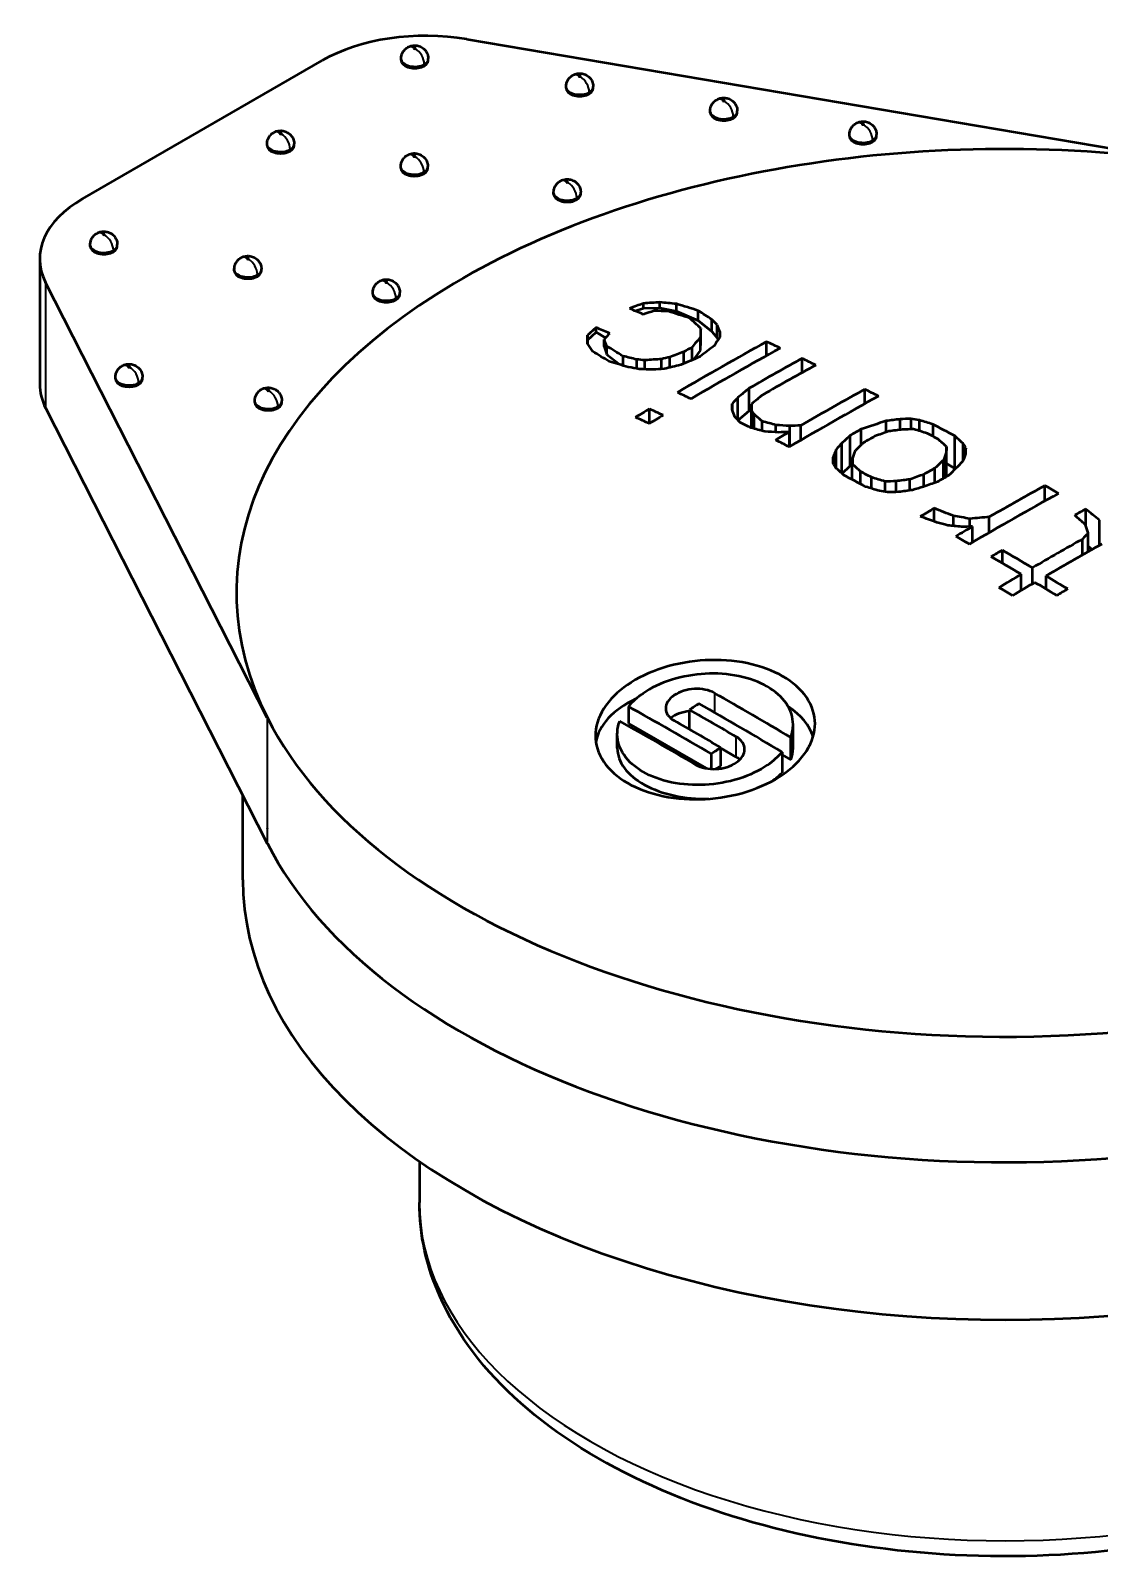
# Model space of a CAD drawing. Header units: millimetres. Extents: x 0 to 3000, y 0 to 3000.
# Drawn here: x 842.78 to 857.38, y 2159.66 to 2180.5 of the extents above; entities that cross this region are included whole.
import ezdxf

# ---------------------------------------------------------------- set-up
doc = ezdxf.new("R2010")
doc.units = ezdxf.units.MM
doc.layers.add('Visible (ANSI)', color=7, linetype='Continuous', lineweight=50)
doc.layers.add('Visible Narrow (ANSI)', color=7, linetype='Continuous', lineweight=35)

msp = doc.modelspace()

# ---------------------------------------------------------------- linework, layer by layer
at = {"layer": 'Visible (ANSI)'}
for p, q in [((848.7411, 2180.3808), (858.7646, 2178.6814)), ((843.4919, 2178.2005), (846.7634, 2180.0893)), ((847.8426, 2180.0926), (847.8426, 2180.1171)), ((848.2126, 2180.0926), (848.2126, 2180.1171)), ((850.0946, 2179.7108), (850.0946, 2179.7353)), ((850.4646, 2179.7108), (850.4646, 2179.7353)), ((852.0624, 2179.3772), (852.0624, 2179.4016)), ((852.4324, 2179.3772), (852.4324, 2179.4016)), ((853.9645, 2179.0547), (853.9645, 2179.0792)), ((854.3345, 2179.0547), (854.3345, 2179.0792)), ((846.0109, 2178.9289), (846.0109, 2178.9534)), ((846.3809, 2178.9289), (846.3809, 2178.9534)), ((847.8365, 2178.6194), (847.8365, 2178.6439)), ((848.2065, 2178.6194), (848.2065, 2178.6439)), ((849.9246, 2178.2654), (849.9246, 2178.2899)), ((850.2946, 2178.2654), (850.2946, 2178.2899)), ((843.5963, 2177.5511), (843.5963, 2177.5756)), ((843.9663, 2177.5511), (843.9663, 2177.5756)), ((842.9061, 2177.384), (842.9061, 2175.6694)), ((845.564, 2177.2175), (845.564, 2177.242)), ((845.934, 2177.2175), (845.934, 2177.242)), ((846.0125, 2171.1103), (842.9871, 2177.0587)), ((847.4553, 2176.8969), (847.4553, 2176.9214)), ((847.8253, 2176.8969), (847.8253, 2176.9214)), ((851.15, 2176.7096), (851.15, 2176.7724)), ((851.376, 2176.711), (851.376, 2176.7881)), ((851.6012, 2176.6689), (851.6012, 2176.7659)), ((851.0371, 2176.6701), (851.15, 2176.7096)), ((851.15, 2176.7096), (851.376, 2176.711)), ((851.376, 2176.711), (851.6012, 2176.6689)), ((851.6012, 2176.6689), (851.9001, 2176.5402)), ((851.9001, 2176.5402), (851.9001, 2176.6728)), ((851.9001, 2176.5402), (852.0857, 2176.3892)), ((852.0857, 2176.3892), (852.0857, 2176.5524)), ((850.3887, 2176.2701), (850.5037, 2176.3796)), ((850.3887, 2176.2701), (850.3887, 2176.3391)), ((850.5037, 2176.3796), (850.5037, 2176.4429)), ((850.5037, 2176.3796), (850.6346, 2176.304)), ((851.9303, 2176.1273), (851.9303, 2176.3155)), ((851.9327, 2176.2578), (851.9327, 2176.4298)), ((852.0857, 2176.3892), (852.1594, 2176.3026)), ((852.1594, 2176.3026), (852.1594, 2176.4811)), ((850.3878, 2176.2226), (850.3887, 2176.2701)), ((850.6131, 2176.1845), (850.6131, 2176.281)), ((850.6131, 2176.1845), (850.6488, 2176.076)), ((850.6488, 2176.076), (850.6488, 2176.1884)), ((851.7003, 2175.9502), (851.7003, 2176.1093)), ((851.8145, 2175.9991), (851.8145, 2176.1743)), ((851.8422, 2176.0109), (851.9303, 2176.1273)), ((851.9303, 2176.1273), (851.9327, 2176.2578)), ((852.1594, 2176.3026), (852.1689, 2176.274)), ((852.8319, 2176.0591), (852.8319, 2176.2499)), ((850.6488, 2176.076), (850.8291, 2175.9364)), ((850.8716, 2175.9238), (850.8716, 2176.0518)), ((851.0588, 2175.881), (851.0588, 2176.0077)), ((851.1714, 2175.8719), (851.1714, 2175.9964)), ((851.3974, 2175.8762), (851.3974, 2176.0121)), ((851.5108, 2175.8973), (851.5108, 2176.0391)), ((853.3164, 2175.8275), (853.3164, 2176.0209)), ((843.9411, 2175.7416), (843.9411, 2175.7661)), ((844.3111, 2175.7416), (844.3111, 2175.7661)), ((852.4402, 2175.1793), (852.4402, 2175.4867)), ((852.5932, 2175.305), (852.5932, 2175.6139)), ((854.1736, 2175.4026), (854.1736, 2175.6002)), ((842.9871, 2175.3441), (846.0125, 2169.3957)), ((845.8433, 2175.4191), (845.8433, 2175.4436)), ((846.2133, 2175.4191), (846.2133, 2175.4436)), ((851.2332, 2175.1331), (851.2332, 2175.3319)), ((852.3632, 2175.3181), (852.3632, 2175.4026)), ((852.4431, 2175.1762), (852.5932, 2175.305)), ((852.5932, 2175.305), (852.6251, 2175.3234)), ((852.6249, 2175.0725), (852.6249, 2175.3164)), ((852.6614, 2175.0625), (852.6614, 2175.2579)), ((852.7724, 2175.0319), (852.7724, 2175.1626)), ((852.9596, 2175.013), (852.9596, 2175.1109)), ((853.1475, 2174.816), (853.1475, 2175.0992)), ((853.2982, 2174.9039), (853.2982, 2175.1058)), ((854.1253, 2174.8405), (854.1253, 2175.0552)), ((854.4662, 2175.0132), (854.4662, 2175.1669)), ((854.655, 2175.046), (854.655, 2175.1921)), ((854.8056, 2175.0533), (854.8056, 2175.1957)), ((854.9183, 2175.0304), (854.9183, 2175.1779)), ((855.1054, 2174.9556), (855.1054, 2175.1207)), ((853.1459, 2174.8151), (853.1459, 2175.0177)), ((853.858, 2174.4539), (853.858, 2174.862)), ((853.973, 2174.5523), (853.973, 2174.9685)), ((855.4036, 2174.5175), (855.4036, 2174.9624)), ((855.5146, 2174.6254), (855.5146, 2174.8612)), ((853.7415, 2174.5863), (853.7415, 2174.6721)), ((853.7811, 2174.5235), (853.7811, 2174.7769)), ((855.2862, 2174.404), (855.2862, 2174.734)), ((855.2878, 2174.4049), (855.2878, 2174.8167)), ((853.864, 2174.4486), (853.973, 2174.5523)), ((853.973, 2174.5523), (854.0031, 2174.5697)), ((854.0031, 2174.3661), (854.0031, 2174.5774)), ((854.1142, 2174.3071), (854.1142, 2174.4768)), ((854.9793, 2174.2695), (854.9793, 2174.4367)), ((855.1316, 2174.3233), (855.1316, 2174.5234)), ((855.2465, 2174.3814), (855.2465, 2174.6296)), ((855.2878, 2174.5844), (855.4036, 2174.5175)), ((855.4036, 2174.5175), (855.4087, 2174.5125)), ((854.2632, 2174.2451), (854.2632, 2174.3976)), ((854.4504, 2174.1988), (854.4504, 2174.34)), ((854.6011, 2174.1963), (854.6011, 2174.344)), ((854.7898, 2174.2181), (854.7898, 2174.3696)), ((856.6335, 2174.0747), (856.6335, 2174.2844)), ((855.1213, 2173.7938), (855.1213, 2173.9738)), ((855.3829, 2173.7332), (855.3829, 2173.8712)), ((855.6082, 2173.7236), (855.6082, 2173.8314)), ((855.8722, 2173.6422), (855.8722, 2173.8557)), ((857.1925, 2173.7363), (857.1925, 2173.963)), ((857.3781, 2173.4681), (857.3781, 2173.8111)), ((855.6438, 2173.5094), (855.6438, 2173.7241)), ((857.2243, 2173.3814), (857.2243, 2173.6399)), ((856.0522, 2173.2243), (856.0522, 2173.4018)), ((857.1473, 2173.3377), (857.1473, 2173.5538)), ((857.2243, 2173.4589), (857.2804, 2173.4131)), ((856.3099, 2172.8527), (856.3099, 2173.0729)), ((856.4622, 2172.9423), (856.4622, 2173.1617)), ((856.6485, 2172.8712), (856.6485, 2173.0511)), ((850.9448, 2171.267), (850.9448, 2171.0348)), ((851.7818, 2170.9539), (851.7818, 2171.2207)), ((850.794, 2170.6985), (850.794, 2170.8908)), ((850.9448, 2171.0348), (852.0051, 2170.4226)), ((853.194, 2170.6985), (853.194, 2171.0215)), ((852.2061, 2170.4535), (852.2061, 2170.7077)), ((852.2061, 2170.6985), (852.4182, 2170.576)), ((853.1616, 2170.5387), (853.1616, 2170.8449)), ((852.0788, 2170.4139), (852.0788, 2170.6198)), ((853.0431, 2170.6453), (853.0431, 2170.3622)), ((853.0431, 2170.6071), (853.1616, 2170.5387)), ((852.137, 2170.4136), (852.2061, 2170.4535)), ((845.6812, 2168.8998), (845.6812, 2170.0472)), ((848.0912, 2165.0541), (848.0912, 2164.4908))]:
    msp.add_line(p, q, dxfattribs=at)
for centre, major_axis, ratio, start_param, end_param in [((848.1776, 2179.2728), (2, 0), 0.5773503, 1.2851772, 2.3561945), ((848.0276, 2180.0926), (-0.185, 0), 0.5773503, 0, 3.1415927), ((850.2796, 2179.7108), (-0.185, 0), 0.5773503, 0, 3.1415927), ((856.0912, 2172.819), (-10.5, 0), 0.5773503, 4.4549383, 6.5688044), ((852.2474, 2179.3772), (-0.185, 0), 0.5773503, 0, 3.1415927), ((854.1495, 2179.0547), (-0.185, 0), 0.5773503, 0, 3.1415927), ((846.1959, 2178.9289), (-0.185, 0), 0.5773503, 0, 3.1415927), ((856.0912, 2172.819), (10.5, 0), 0.5773503, 3.4272118, 7.596531), ((848.0215, 2178.6194), (-0.185, 0), 0.5773503, 0, 3.1415927), ((844.9061, 2177.384), (-2, 0), 0.5773503, 5.4977871, 6.5688044), ((850.1096, 2178.2654), (-0.185, 0), 0.5773503, 0, 3.1415927), ((843.7813, 2177.5511), (-0.185, 0), 0.5773503, 0, 3.1415927), ((845.749, 2177.2175), (-0.185, 0), 0.5773503, 0, 3.1415927), ((847.6403, 2176.8969), (-0.185, 0), 0.5773503, 0, 3.1415927), ((851.9615, 2127.106), (-42.1787, -44.3223), 0.6980706, 4.0950152, 4.0986388), ((856.0241, 2126.8513), (61.3605, 1.1187), 0.8164513, 1.6317278, 1.6354217), ((857.4953, 2125.6786), (-53.6617, 30.109), 0.7767567, 5.2242581, 5.2281258), ((857.4794, 2124.2514), (-37.7565, 48.7436), 0.6546532, 5.5271656, 5.5332541), ((856.6256, 2123.4846), (30.8477, -53.4298), 0.5773503, 2.4821138, 2.4864207), ((852.6497, 2127.0884), (45.9745, 40.4409), 0.7279938, 1.0259771, 1.0287524), ((857.0405, 2126.0627), (58.412, -19.21), 0.8021648, 1.9208006, 1.9239253), ((857.3475, 2124.1492), (37.7614, -48.7499), 0.654653, 2.3852147, 2.3913022), ((854.9347, 2122.8475), (16.8576, -59.3384), 0.3604895, 2.5846156, 2.5900661), ((856.1434, 2123.1974), (-23.3765, 57.1002), 0.4722851, 5.6829396, 5.6881744), ((855.148, 2122.9081), (-16.8589, 59.3428), 0.3604895, 5.7257043, 5.7284288), ((850.3309, 2123.211), (0.3733, 61.4294), 0.0085942, 0.5259699, 0.5296633), ((849.4603, 2125.4987), (-20.235, -57.7692), 0.4235139, 3.7997509, 3.8033742), ((856.1688, 2123.2209), (-30.85, 53.4337), 0.5773503, 5.6236972, 5.6280038), ((849.5542, 2125.0928), (17.2373, 58.7878), 0.3697183, 0.6295442, 0.6323193), ((850.6506, 2124.5491), (-15.0281, -59.5465), 0.3270331, 3.7467969, 3.7515094), ((851.8749, 2123.2017), (-0.3741, -61.5546), 0.0085943, 3.6678294, 3.6715152), ((850.9868, 2124.1859), (11.9284, 60.295), 0.2646728, 0.5812709, 0.5851781), ((853.3243, 2122.8727), (-6.7165, 61.2686), 0.1523098, 5.7577011, 5.7608203), ((852.1385, 2123.2), (0.3741, 61.5721), 0.0085911, 0.5280139, 0.5304701), ((852.49, 2122.5025), (11.3217, -60.5341), 0.2516261, 2.6096068, 2.6134738), ((854.9153, 2122.67), (24.3822, -56.659), 0.4879507, 2.5339504, 2.5400377), ((851.7943, 2122.705), (-6.7066, 61.1783), 0.1523098, 5.7592748, 5.7623991), ((855.0923, 2122.7462), (-24.3842, 56.6635), 0.487951, 5.67519, 5.6812766), ((852.7249, 2126.3794), (-42.2981, -44.4483), 0.6980684, 4.0990302, 4.1026438), ((851.9169, 2125.5861), (-30.7085, -53.1886), 0.5773503, 3.9059193, 3.9339677), ((851.4323, 2125.8658), (-30.6736, -53.1282), 0.5773503, 3.9181812, 3.9208137), ((852.1032, 2125.4785), (30.7209, 53.2101), 0.5773503, 0.7643351, 0.7923723), ((851.0804, 2125.2572), (23.5479, 56.6946), 0.4768214, 0.6877152, 0.6930477), ((857.0062, 2123.7043), (-30.8432, 53.422), 0.5773503, 5.5893418, 5.5936329), ((856.5477, 2123.5477), (38.9537, -47.8422), 0.6660431, 2.3680118, 2.3732457), ((856.8905, 2123.954), (-43.0191, 44.2017), 0.7022315, 5.4475777, 5.4511277), ((856.917, 2124.145), (46.9372, -40.0036), 0.7326077, 2.2343861, 2.2371101), ((857.0225, 2124.836), (-53.7441, 30.155), 0.7767573, 5.2233635, 5.225294), ((856.0404, 2125.9599), (61.5011, 1.1213), 0.8164513, 1.6314702, 1.6351556), ((854.1343, 2126.4731), (-52.8044, -31.3391), 0.7724098, 4.3277349, 4.3296891), ((854.2187, 2126.3309), (52.8258, 31.3522), 0.7724086, 1.1850178, 1.1889247), ((852.405, 2126.1344), (38.4156, 47.8674), 0.6628032, 0.8901128, 0.8954451), ((852.4014, 2125.3063), (-30.7395, -53.2423), 0.5773503, 3.9059405, 3.9225781), ((852.5877, 2125.1987), (30.7504, 53.2612), 0.5773503, 0.7643553, 0.780987), ((857.0062, 2123.7043), (-30.8432, 53.422), 0.5773503, 5.5781926, 5.5824795), ((844.1261, 2175.7416), (-0.185, 0), 0.5773503, 0, 3.1415927), ((856.75, 2125.1793), (58.5157, -19.2441), 0.8021648, 1.9192115, 1.9223302), ((856.0432, 2125.8077), (61.5212, 1.1212), 0.8164514, 1.6309277, 1.6333836), ((844.9061, 2175.6694), (-2, 0), 0.5773503, 0, 0.2856191), ((855.7882, 2123.0011), (30.8493, -53.4325), 0.5773503, 2.4477312, 2.4520214), ((851.7135, 2124.4596), (-17.305, -59.0197), 0.3697133, 3.7859972, 3.78876), ((851.885, 2124.8091), (-22.2558, -57.3226), 0.4556331, 3.8266785, 3.8311394), ((852.0996, 2124.7257), (22.2631, 57.342), 0.4556302, 0.6859146, 0.690374), ((853.445, 2124.7038), (30.7932, 53.3354), 0.5773503, 0.7643846, 0.7923559), ((853.2586, 2124.8114), (-30.7849, -53.321), 0.5773503, 3.9059716, 3.9260818), ((857.0062, 2123.7043), (-30.8432, 53.422), 0.5773503, 5.5584908, 5.5627715), ((846.0283, 2175.4191), (-0.185, 0), 0.5773503, 0, 3.1415927), ((851.9169, 2125.5861), (-30.7085, -53.1886), 0.5773503, 3.942733, 3.947116), ((855.4075, 2122.7813), (-30.8462, 53.4272), 0.5773503, 5.5893329, 5.5936235), ((852.3268, 2123.1989), (-0.3743, -61.5839), 0.0085957, 3.7008358, 3.7032861), ((853.1057, 2122.8488), (6.7153, -61.2581), 0.1523098, 2.5794017, 2.5825121), ((852.5904, 2123.1973), (0.3744, 61.5995), 0.0085957, 0.5597795, 0.5622292), ((853.9266, 2122.7712), (-11.3352, 60.6071), 0.2516243, 5.7106297, 5.7125538), ((855.2172, 2122.6715), (30.8438, -53.423), 0.5773503, 2.4477474, 2.4520384), ((852.1032, 2125.4785), (30.7209, 53.2101), 0.5773503, 0.801134, 0.8055153), ((854.3708, 2122.6873), (16.8532, -59.3227), 0.3604895, 2.5439911, 2.5467065), ((855.7882, 2123.0011), (30.8493, -53.4325), 0.5773503, 2.428873, 2.4322996), ((856.4448, 2123.5202), (43.0303, -44.2132), 0.7022315, 2.2644349, 2.2679706), ((854.9603, 2122.7887), (-19.9874, 58.3581), 0.4165785, 5.6646474, 5.6681839), ((856.5512, 2123.6238), (-43.0284, 44.2112), 0.7022315, 5.4051652, 5.4087008), ((856.5148, 2124.4642), (-58.572, 19.2626), 0.8021648, 5.0259374, 5.029045), ((856.0606, 2124.8511), (-61.6215, -1.1237), 0.8164513, 4.7423409, 4.7447883), ((853.7431, 2124.5317), (-30.8053, -53.3563), 0.5773503, 3.9182189, 3.9217138), ((854.4513, 2124.8583), (-44.1171, -43.0046), 0.7115496, 4.1056887, 4.1120396), ((855.4345, 2124.9805), (-57.903, -21.0697), 0.7990534, 4.4423595, 4.4454897), ((856.0598, 2124.8945), (-61.6179, -1.123), 0.8164514, 4.7178632, 4.7203087), ((856.8378, 2124.5068), (-53.7672, 30.1679), 0.7767573, 5.156128, 5.158049), ((857.0701, 2124.1288), (-43.0122, 44.1946), 0.7022315, 5.3744737, 5.3780048), ((857.0062, 2123.7043), (-30.8432, 53.422), 0.5773503, 5.534537, 5.5413782), ((856.4816, 2124.3633), (58.578, -19.2646), 0.8021648, 1.8863074, 1.889415), ((853.2586, 2124.8114), (-30.7849, -53.321), 0.5773503, 3.9295789, 3.9339504), ((855.7882, 2123.0011), (30.8493, -53.4325), 0.5773503, 2.4168862, 2.4211661), ((856.0622, 2124.7641), (61.6284, 1.1238), 0.8164513, 1.6032418, 1.6056892), ((853.3516, 2123.9793), (-17.3385, -59.134), 0.3697133, 3.7939429, 3.7966999), ((853.3997, 2124.1188), (-20.3705, -58.1552), 0.4235176, 3.8146832, 3.8182811), ((853.6185, 2124.0421), (20.3744, 58.1671), 0.4235139, 0.6741092, 0.6777064), ((853.9295, 2124.4241), (30.8121, 53.3681), 0.5773503, 0.7766282, 0.7801223), ((854.4843, 2124.7052), (42.4806, 44.6396), 0.6980706, 0.9375881, 0.9411854), ((855.489, 2124.8309), (57.9154, 21.0742), 0.7990534, 1.3010883, 1.3042178), ((856.0626, 2124.7423), (61.6301, 1.1238), 0.8164513, 1.5757371, 1.5781821), ((856.9504, 2124.0123), (43.017, -44.1995), 0.7022315, 2.2320839, 2.2356145), ((856.8539, 2123.6164), (30.8453, -53.4256), 0.5773503, 2.3946519, 2.3980723), ((856.4854, 2123.3111), (19.9914, -58.3697), 0.4165774, 2.491538, 2.4950676), ((856.6873, 2123.3802), (-19.9907, 58.3677), 0.416578, 5.6323391, 5.6358687), ((856.2526, 2123.2062), (-11.343, 60.6481), 0.2516261, 5.6809001, 5.6828199), ((853.7202, 2123.1904), (-0.3746, -61.6533), 0.0085911, 3.7242745, 3.7267196), ((853.4287, 2123.499), (-7.4221, -61.1915), 0.1678698, 3.7394746, 3.7426043), ((853.9838, 2123.1888), (0.3748, 61.6629), 0.0085957, 0.5832083, 0.585653), ((853.6878, 2123.4675), (7.4234, 61.2025), 0.1678698, 0.5975627, 0.6006919), ((854.8973, 2123.3208), (-7.4278, -61.2391), 0.1678678, 3.736617, 3.7397446), ((855.2642, 2123.1811), (-0.3749, -61.6933), 0.0085934, 3.720714, 3.7231578), ((855.1564, 2123.2894), (7.4284, 61.2437), 0.1678698, 0.594703, 0.5978303), ((855.5278, 2123.1795), (0.3749, 61.6963), 0.0085934, 0.579644, 0.5820877), ((854.5195, 2122.8821), (11.3389, -60.6266), 0.2516243, 2.5415117, 2.5434323), ((855.1621, 2122.8579), (19.9889, -58.3624), 0.4165785, 2.4939945, 2.4975249), ((855.364, 2122.927), (-19.9901, 58.3658), 0.4165785, 5.6347919, 5.6383219), ((855.9404, 2123.089), (-30.8498, 53.4334), 0.5773503, 5.5362389, 5.5396588), ((855.0951, 2124.124), (-42.5135, -44.6744), 0.6980695, 4.0816938, 4.0852884), ((854.7494, 2123.9507), (-30.8354, -53.4085), 0.5773503, 3.9182274, 3.9217189), ((854.6253, 2123.6895), (-20.3891, -58.2086), 0.4235158, 3.8131996, 3.8167943), ((854.8468, 2123.5804), (19.0616, 58.6643), 0.4004534, 0.659733, 0.6660774), ((855.7882, 2123.0011), (30.8493, -53.4325), 0.5773503, 2.3929372, 2.399777), ((856.1654, 2123.2483), (43.0329, -44.2158), 0.7022318, 2.2296187, 2.2331476), ((856.2851, 2123.3648), (-43.0323, 44.215), 0.7022321, 5.372004, 5.375533), ((856.0761, 2124.0031), (-61.6731, -1.1243), 0.8164514, 4.7214222, 4.7238657), ((855.7431, 2124.1327), (-57.959, -21.0898), 0.7990539, 4.445229, 4.4483563), ((855.7975, 2123.983), (57.9652, 21.0923), 0.7990534, 1.3039552, 1.3070821), ((855.3497, 2124.019), (46.3114, 40.7365), 0.7279964, 1.0080189, 1.0107732), ((855.2278, 2123.9976), (42.5187, 44.6798), 0.6980695, 0.939085, 0.9426791), ((854.9358, 2123.8431), (30.8392, 53.415), 0.5773503, 0.7766359, 0.7801269), ((855.7184, 2123.3912), (-30.8489, -53.4318), 0.5773503, 3.9060152, 3.9234662), ((857.0062, 2123.7043), (-30.8432, 53.422), 0.5773503, 5.5020594, 5.5063318), ((856.2764, 2123.5062), (53.8061, -30.19), 0.7767567, 2.0123247, 2.0142442), ((856.0788, 2123.8509), (61.6787, 1.1244), 0.8164514, 1.5793066, 1.5817499), ((855.9048, 2123.2836), (30.8497, 53.4333), 0.5773503, 0.7644231, 0.7923431), ((855.2339, 2123.671), (-30.844, -53.4235), 0.5773503, 3.929574, 3.9339371), ((855.9935, 2123.0907), (40.5965, -46.4627), 0.6812123, 2.2492849, 2.2536452), ((856.118, 2123.1979), (-38.9569, 47.8461), 0.6660431, 5.4126268, 5.4178269), ((856.1878, 2123.3482), (-53.808, 30.1909), 0.776757, 5.13327, 5.1371071), ((856.0074, 2123.4919), (-59.635, -15.8193), 0.807086, 4.503694, 4.5080239), ((856.2775, 2123.0684), (-30.8497, -53.4333), 0.5773503, 3.9060157, 3.9095062), ((857.0169, 2123.5292), (21.9889, -57.6381), 0.4501297, 2.4334857, 2.4378459), ((857.1679, 2123.6168), (-23.3711, 57.0871), 0.4722851, 5.5631056, 5.5683062), ((856.0695, 2123.1507), (46.9588, -40.022), 0.7326077, 2.1427607, 2.1454683), ((856.1247, 2123.278), (58.6115, -19.2756), 0.8021648, 1.8391466, 1.8422473), ((855.7184, 2123.3912), (-30.8489, -53.4318), 0.5773503, 3.9287011, 3.933936), ((856.088, 2123.3508), (61.689, 1.1246), 0.8164514, 1.563112, 1.5655542), ((856.9257, 2122.9313), (-17.3582, -59.2006), 0.3697158, 3.8014048, 3.8041585), ((857.2149, 2123.2992), (6.7223, -61.322), 0.1523098, 2.5169274, 2.5200283), ((855.7882, 2123.0011), (30.8493, -53.4325), 0.5773503, 2.3604659, 2.3647375), ((856.203, 2123.1115), (-30.8499, -53.4336), 0.5773503, 3.9304459, 3.9339358), ((855.9404, 2123.089), (-30.8498, 53.4334), 0.5773503, 5.485827, 5.4952243), ((856.6129, 2122.8748), (-30.8478, -53.4299), 0.5773503, 3.9147407, 3.9304462), ((856.7993, 2122.7672), (30.8459, 53.4267), 0.5773503, 0.7714021, 0.7888537), ((855.7882, 2123.0011), (30.8493, -53.4325), 0.5773503, 2.3442342, 2.3536316), ((856.6129, 2122.8748), (-30.8478, -53.4299), 0.5773503, 3.9339362, 3.9409167), ((855.9404, 2123.089), (-30.8498, 53.4334), 0.5773503, 5.4747197, 5.4815552), ((855.4837, 2122.8253), (30.847, -53.4286), 0.5773503, 2.3399611, 2.3442333), ((856.7993, 2122.7672), (30.8459, 53.4267), 0.5773503, 0.792344, 0.7993249), ((855.7882, 2123.0011), (30.8493, -53.4325), 0.5773503, 2.3331267, 2.3399623), ((857.0975, 2122.595), (30.8418, 53.4196), 0.5773503, 0.7888542, 0.7923449), ((851.994, 2170.6985), (-1.5, 0), 0.5773503, 5.3959921, 6.1888355), ((855.773, 2123.3597), (30.8492, 53.4323), 0.5773503, 0.8740787, 0.877008), ((852.2273, 2120.9453), (30.7288, -53.2238), 0.5773503, 2.3374205, 2.3635167), ((852.4395, 2121.0677), (-30.7417, 53.2463), 0.5773503, 5.481175, 5.5051062), ((856.0912, 2171.1044), (-10.5, 0), 0.5773503, 0.2856191, 3.1415927), ((851.7606, 2120.6758), (-30.6977, 53.1699), 0.5773503, 5.4904575, 5.5165801), ((851.8455, 2170.9802), (0.39, 0), 0.5773503, 1.7347078, 2.5416009), ((852.1, 2120.8718), (-30.7206, 53.2097), 0.5773503, 5.490463, 5.5051113), ((851.994, 2170.6985), (1.5, 0), 0.5773503, 0.1844139, 0.7131614), ((851.5485, 2120.5533), (30.6823, -53.1433), 0.5773503, 2.3488612, 2.3728388), ((851.8879, 2120.7493), (30.7065, -53.1852), 0.5773503, 2.348867, 2.363522), ((851.994, 2170.6985), (-1.2, 0), 0.5773503, 0, 1.6129294), ((856.4094, 2122.9923), (30.8492, 53.4323), 0.5773503, 0.881892, 0.8848235), ((851.994, 2170.6985), (1.2, 0), 0.5773503, 6.0505023, 6.2831853), ((852.1425, 2170.4168), (0.39, 0), 0.5773503, 0.5882023, 0.7853982), ((851.994, 2170.6985), (1.2, 0), 0.5773503, 5.573999, 5.7763768), ((856.0912, 2171.1044), (-10.41, 0), 0.5773503, 0.252997, 0.2545263), ((856.0912, 2168.8998), (-10.41, 0), 0.5773503, 0, 3.1415927)]:
    msp.add_ellipse(centre, major_axis=major_axis, ratio=ratio, start_param=start_param, end_param=end_param, dxfattribs=at)
for points, knots in [([(847.8426, 2180.1171), (847.8426, 2180.1329), (847.8449, 2180.1488), (847.8529, 2180.178), (847.8586, 2180.1914), (847.8718, 2180.2148), (847.8792, 2180.2249), (847.8944, 2180.2421), (847.9021, 2180.2492), (847.9173, 2180.2613), (847.9248, 2180.2662), (847.932, 2180.2704)], [5.49778714, 5.49778714, 5.49778714, 5.49778714, 5.65486527, 5.65486527, 5.8119434, 5.8119434, 5.96902153, 5.96902153, 6.12609966, 6.12609966, 6.28317778, 6.28317778, 6.28317778, 6.28317778]), ([(847.932, 2180.2704), (847.949, 2180.2802), (847.9648, 2180.2859), (847.9985, 2180.2945), (848.0162, 2180.2962), (848.0517, 2180.295), (848.0697, 2180.2923), (848.1085, 2180.2793), (848.1296, 2180.2694), (848.1665, 2180.2372), (848.1816, 2180.22), (848.202, 2180.18), (848.2086, 2180.16), (848.2122, 2180.1316), (848.2126, 2180.1243), (848.2126, 2180.1171)], [6.2831778, 6.2831778, 6.2831778, 6.2831778, 6.653214, 6.653214, 7.1244544, 7.1244544, 7.5956948, 7.5956948, 8.0556273, 8.0556273, 8.3529842, 8.3529842, 8.5674042, 8.5674042, 8.6393798, 8.6393798, 8.6393798, 8.6393798]), ([(850.0946, 2179.7353), (850.0946, 2179.7511), (850.0968, 2179.767), (850.1049, 2179.7962), (850.1106, 2179.8096), (850.1238, 2179.833), (850.1312, 2179.8431), (850.1464, 2179.8603), (850.1541, 2179.8674), (850.1693, 2179.8795), (850.1768, 2179.8844), (850.184, 2179.8886)], [5.49778714, 5.49778714, 5.49778714, 5.49778714, 5.65486527, 5.65486527, 5.8119434, 5.8119434, 5.96902152, 5.96902152, 6.12609965, 6.12609965, 6.28317778, 6.28317778, 6.28317778, 6.28317778]), ([(850.184, 2179.8886), (850.201, 2179.8984), (850.2168, 2179.9041), (850.2505, 2179.9127), (850.2681, 2179.9144), (850.3037, 2179.9132), (850.3217, 2179.9105), (850.3605, 2179.8975), (850.3816, 2179.8876), (850.4185, 2179.8554), (850.4336, 2179.8382), (850.454, 2179.7982), (850.4606, 2179.7782), (850.4642, 2179.7498), (850.4646, 2179.7425), (850.4646, 2179.7353)], [6.2831778, 6.2831778, 6.2831778, 6.2831778, 6.653214, 6.653214, 7.1244544, 7.1244544, 7.5956948, 7.5956948, 8.0556273, 8.0556273, 8.3529841, 8.3529841, 8.5674042, 8.5674042, 8.6393798, 8.6393798, 8.6393798, 8.6393798]), ([(852.0624, 2179.4016), (852.0624, 2179.4175), (852.0646, 2179.4334), (852.0726, 2179.4626), (852.0784, 2179.476), (852.0915, 2179.4994), (852.099, 2179.5095), (852.1141, 2179.5267), (852.1219, 2179.5338), (852.1371, 2179.5459), (852.1445, 2179.5508), (852.1518, 2179.555)], [5.49778714, 5.49778714, 5.49778714, 5.49778714, 5.65486527, 5.65486527, 5.8119434, 5.8119434, 5.96902152, 5.96902152, 6.12609965, 6.12609965, 6.28317778, 6.28317778, 6.28317778, 6.28317778]), ([(852.1518, 2179.555), (852.1688, 2179.5648), (852.1845, 2179.5705), (852.2183, 2179.5791), (852.2359, 2179.5808), (852.2715, 2179.5796), (852.2894, 2179.5769), (852.3282, 2179.5638), (852.3493, 2179.554), (852.3862, 2179.5218), (852.4013, 2179.5046), (852.4217, 2179.4646), (852.4284, 2179.4446), (852.4319, 2179.4162), (852.4324, 2179.4089), (852.4324, 2179.4016)], [6.2831778, 6.2831778, 6.2831778, 6.2831778, 6.653214, 6.653214, 7.1244544, 7.1244544, 7.5956948, 7.5956948, 8.0556273, 8.0556273, 8.3529841, 8.3529841, 8.5674042, 8.5674042, 8.6393798, 8.6393798, 8.6393798, 8.6393798]), ([(853.9645, 2179.0792), (853.9645, 2179.095), (853.9668, 2179.1109), (853.9748, 2179.1401), (853.9805, 2179.1535), (853.9937, 2179.1769), (854.0011, 2179.187), (854.0163, 2179.2042), (854.024, 2179.2113), (854.0392, 2179.2234), (854.0467, 2179.2283), (854.0539, 2179.2325)], [5.49778714, 5.49778714, 5.49778714, 5.49778714, 5.65486527, 5.65486527, 5.8119434, 5.8119434, 5.96902152, 5.96902152, 6.12609965, 6.12609965, 6.28317778, 6.28317778, 6.28317778, 6.28317778]), ([(854.0539, 2179.2325), (854.071, 2179.2423), (854.0867, 2179.248), (854.1204, 2179.2566), (854.1381, 2179.2583), (854.1736, 2179.2571), (854.1916, 2179.2544), (854.2304, 2179.2414), (854.2515, 2179.2315), (854.2884, 2179.1993), (854.3035, 2179.1821), (854.3239, 2179.1421), (854.3305, 2179.1221), (854.3341, 2179.0937), (854.3345, 2179.0864), (854.3345, 2179.0792)], [6.2831778, 6.2831778, 6.2831778, 6.2831778, 6.653214, 6.653214, 7.1244544, 7.1244544, 7.5956948, 7.5956948, 8.0556273, 8.0556273, 8.3529841, 8.3529841, 8.5674042, 8.5674042, 8.6393798, 8.6393798, 8.6393798, 8.6393798]), ([(846.0109, 2178.9534), (846.0109, 2178.9692), (846.0131, 2178.9851), (846.0212, 2179.0143), (846.0269, 2179.0277), (846.0401, 2179.0511), (846.0475, 2179.0612), (846.0627, 2179.0784), (846.0704, 2179.0855), (846.0856, 2179.0976), (846.0931, 2179.1025), (846.1003, 2179.1067)], [5.49778714, 5.49778714, 5.49778714, 5.49778714, 5.65486527, 5.65486527, 5.8119434, 5.8119434, 5.96902152, 5.96902152, 6.12609965, 6.12609965, 6.28317778, 6.28317778, 6.28317778, 6.28317778]), ([(846.1003, 2179.1067), (846.1173, 2179.1166), (846.133, 2179.1223), (846.1668, 2179.1309), (846.1844, 2179.1325), (846.22, 2179.1314), (846.238, 2179.1286), (846.2767, 2179.1156), (846.2979, 2179.1057), (846.3348, 2179.0735), (846.3499, 2179.0563), (846.3703, 2179.0163), (846.3769, 2178.9963), (846.3804, 2178.9679), (846.3809, 2178.9606), (846.3809, 2178.9534)], [6.2831778, 6.2831778, 6.2831778, 6.2831778, 6.653214, 6.653214, 7.1244544, 7.1244544, 7.5956948, 7.5956948, 8.0556273, 8.0556273, 8.3529842, 8.3529842, 8.5674042, 8.5674042, 8.6393798, 8.6393798, 8.6393798, 8.6393798]), ([(847.9259, 2178.7972), (847.943, 2178.807), (847.9587, 2178.8127), (847.9925, 2178.8213), (848.0101, 2178.823), (848.0457, 2178.8218), (848.0636, 2178.8191), (848.1024, 2178.806), (848.1235, 2178.7962), (848.1604, 2178.764), (848.1755, 2178.7468), (848.1959, 2178.7068), (848.2025, 2178.6868), (848.2061, 2178.6584), (848.2065, 2178.6511), (848.2065, 2178.6439)], [6.2831778, 6.2831778, 6.2831778, 6.2831778, 6.653214, 6.653214, 7.1244544, 7.1244544, 7.5956948, 7.5956948, 8.0556273, 8.0556273, 8.3529841, 8.3529841, 8.5674042, 8.5674042, 8.6393798, 8.6393798, 8.6393798, 8.6393798]), ([(847.8365, 2178.6439), (847.8365, 2178.6597), (847.8388, 2178.6756), (847.8468, 2178.7048), (847.8525, 2178.7182), (847.8657, 2178.7416), (847.8731, 2178.7517), (847.8883, 2178.7689), (847.896, 2178.776), (847.9112, 2178.7881), (847.9187, 2178.793), (847.9259, 2178.7972)], [5.49778714, 5.49778714, 5.49778714, 5.49778714, 5.65486527, 5.65486527, 5.8119434, 5.8119434, 5.96902152, 5.96902152, 6.12609965, 6.12609965, 6.28317778, 6.28317778, 6.28317778, 6.28317778]), ([(849.9246, 2178.2899), (849.9246, 2178.3057), (849.9268, 2178.3216), (849.9348, 2178.3508), (849.9405, 2178.3642), (849.9537, 2178.3876), (849.9611, 2178.3977), (849.9763, 2178.4149), (849.9841, 2178.422), (849.9993, 2178.4341), (850.0067, 2178.439), (850.0139, 2178.4432)], [5.49778714, 5.49778714, 5.49778714, 5.49778714, 5.65486527, 5.65486527, 5.8119434, 5.8119434, 5.96902153, 5.96902153, 6.12609966, 6.12609966, 6.28317778, 6.28317778, 6.28317778, 6.28317778]), ([(850.0139, 2178.4432), (850.031, 2178.453), (850.0467, 2178.4587), (850.0805, 2178.4673), (850.0981, 2178.469), (850.1337, 2178.4678), (850.1516, 2178.4651), (850.1904, 2178.4521), (850.2115, 2178.4422), (850.2484, 2178.41), (850.2635, 2178.3928), (850.2839, 2178.3528), (850.2905, 2178.3328), (850.2941, 2178.3044), (850.2946, 2178.2971), (850.2946, 2178.2899)], [6.2831778, 6.2831778, 6.2831778, 6.2831778, 6.653214, 6.653214, 7.1244544, 7.1244544, 7.5956948, 7.5956948, 8.0556273, 8.0556273, 8.3529842, 8.3529842, 8.5674042, 8.5674042, 8.6393798, 8.6393798, 8.6393798, 8.6393798]), ([(843.5963, 2177.5756), (843.5963, 2177.5915), (843.5985, 2177.6073), (843.6065, 2177.6366), (843.6123, 2177.6499), (843.6254, 2177.6734), (843.6329, 2177.6834), (843.648, 2177.7006), (843.6558, 2177.7078), (843.671, 2177.7198), (843.6784, 2177.7248), (843.6857, 2177.729)], [5.49778714, 5.49778714, 5.49778714, 5.49778714, 5.65486527, 5.65486527, 5.8119434, 5.8119434, 5.96902152, 5.96902152, 6.12609965, 6.12609965, 6.28317778, 6.28317778, 6.28317778, 6.28317778]), ([(843.6857, 2177.729), (843.7027, 2177.7388), (843.7184, 2177.7445), (843.7522, 2177.7531), (843.7698, 2177.7547), (843.8054, 2177.7536), (843.8233, 2177.7508), (843.8621, 2177.7378), (843.8833, 2177.728), (843.9202, 2177.6957), (843.9352, 2177.6785), (843.9556, 2177.6385), (843.9623, 2177.6186), (843.9658, 2177.5902), (843.9663, 2177.5829), (843.9663, 2177.5756)], [6.2831778, 6.2831778, 6.2831778, 6.2831778, 6.653214, 6.653214, 7.1244544, 7.1244544, 7.5956948, 7.5956948, 8.0556273, 8.0556273, 8.3529842, 8.3529842, 8.5674042, 8.5674042, 8.6393798, 8.6393798, 8.6393798, 8.6393798]), ([(845.564, 2177.242), (845.564, 2177.2579), (845.5663, 2177.2737), (845.5743, 2177.3029), (845.58, 2177.3163), (845.5932, 2177.3398), (845.6006, 2177.3498), (845.6158, 2177.367), (845.6235, 2177.3741), (845.6387, 2177.3862), (845.6462, 2177.3912), (845.6534, 2177.3953)], [5.49778714, 5.49778714, 5.49778714, 5.49778714, 5.65486527, 5.65486527, 5.8119434, 5.8119434, 5.96902153, 5.96902153, 6.12609966, 6.12609966, 6.28317778, 6.28317778, 6.28317778, 6.28317778]), ([(845.6534, 2177.3953), (845.6705, 2177.4052), (845.6862, 2177.4109), (845.7199, 2177.4195), (845.7376, 2177.4211), (845.7731, 2177.42), (845.7911, 2177.4172), (845.8299, 2177.4042), (845.851, 2177.3944), (845.8879, 2177.3621), (845.903, 2177.3449), (845.9234, 2177.3049), (845.93, 2177.285), (845.9336, 2177.2565), (845.934, 2177.2493), (845.934, 2177.242)], [6.2831778, 6.2831778, 6.2831778, 6.2831778, 6.653214, 6.653214, 7.1244544, 7.1244544, 7.5956948, 7.5956948, 8.0556273, 8.0556273, 8.3529841, 8.3529841, 8.5674042, 8.5674042, 8.6393798, 8.6393798, 8.6393798, 8.6393798]), ([(847.4553, 2176.9214), (847.4553, 2176.9372), (847.4575, 2176.9531), (847.4655, 2176.9823), (847.4713, 2176.9957), (847.4844, 2177.0191), (847.4919, 2177.0292), (847.507, 2177.0464), (847.5148, 2177.0535), (847.53, 2177.0656), (847.5374, 2177.0705), (847.5447, 2177.0747)], [5.49778714, 5.49778714, 5.49778714, 5.49778714, 5.65486527, 5.65486527, 5.8119434, 5.8119434, 5.96902152, 5.96902152, 6.12609965, 6.12609965, 6.28317778, 6.28317778, 6.28317778, 6.28317778]), ([(847.5447, 2177.0747), (847.5617, 2177.0845), (847.5774, 2177.0902), (847.6112, 2177.0988), (847.6288, 2177.1005), (847.6644, 2177.0993), (847.6823, 2177.0966), (847.7211, 2177.0836), (847.7422, 2177.0737), (847.7791, 2177.0415), (847.7942, 2177.0243), (847.8146, 2176.9843), (847.8213, 2176.9643), (847.8248, 2176.9359), (847.8253, 2176.9286), (847.8253, 2176.9214)], [6.2831778, 6.2831778, 6.2831778, 6.2831778, 6.653214, 6.653214, 7.1244544, 7.1244544, 7.5956948, 7.5956948, 8.0556273, 8.0556273, 8.3529841, 8.3529841, 8.5674042, 8.5674042, 8.6393798, 8.6393798, 8.6393798, 8.6393798]), ([(843.9411, 2175.7661), (843.9411, 2175.782), (843.9433, 2175.7978), (843.9514, 2175.8271), (843.9571, 2175.8405), (843.9703, 2175.8639), (843.9777, 2175.8739), (843.9929, 2175.8911), (844.0006, 2175.8983), (844.0158, 2175.9103), (844.0233, 2175.9153), (844.0305, 2175.9195)], [5.49778714, 5.49778714, 5.49778714, 5.49778714, 5.65486527, 5.65486527, 5.8119434, 5.8119434, 5.96902152, 5.96902152, 6.12609965, 6.12609965, 6.28317778, 6.28317778, 6.28317778, 6.28317778]), ([(844.0305, 2175.9195), (844.0475, 2175.9293), (844.0632, 2175.935), (844.097, 2175.9436), (844.1146, 2175.9452), (844.1502, 2175.9441), (844.1682, 2175.9413), (844.2069, 2175.9283), (844.2281, 2175.9185), (844.265, 2175.8862), (844.2801, 2175.8691), (844.3005, 2175.829), (844.3071, 2175.8091), (844.3106, 2175.7807), (844.3111, 2175.7734), (844.3111, 2175.7661)], [6.2831778, 6.2831778, 6.2831778, 6.2831778, 6.653214, 6.653214, 7.1244544, 7.1244544, 7.5956948, 7.5956948, 8.0556273, 8.0556273, 8.3529842, 8.3529842, 8.5674042, 8.5674042, 8.6393798, 8.6393798, 8.6393798, 8.6393798]), ([(845.8433, 2175.4436), (845.8433, 2175.4595), (845.8455, 2175.4753), (845.8535, 2175.5046), (845.8593, 2175.518), (845.8724, 2175.5414), (845.8799, 2175.5515), (845.895, 2175.5686), (845.9028, 2175.5758), (845.918, 2175.5879), (845.9254, 2175.5928), (845.9327, 2175.597)], [5.49778714, 5.49778714, 5.49778714, 5.49778714, 5.65486527, 5.65486527, 5.8119434, 5.8119434, 5.96902152, 5.96902152, 6.12609965, 6.12609965, 6.28317778, 6.28317778, 6.28317778, 6.28317778]), ([(845.9327, 2175.597), (845.9497, 2175.6068), (845.9654, 2175.6125), (845.9992, 2175.6211), (846.0168, 2175.6228), (846.0524, 2175.6216), (846.0703, 2175.6188), (846.1091, 2175.6058), (846.1303, 2175.596), (846.1672, 2175.5637), (846.1822, 2175.5466), (846.2026, 2175.5066), (846.2093, 2175.4866), (846.2128, 2175.4582), (846.2133, 2175.4509), (846.2133, 2175.4436)], [6.2831778, 6.2831778, 6.2831778, 6.2831778, 6.653214, 6.653214, 7.1244544, 7.1244544, 7.5956948, 7.5956948, 8.0556273, 8.0556273, 8.3529842, 8.3529842, 8.5674042, 8.5674042, 8.6393798, 8.6393798, 8.6393798, 8.6393798]), ([(853.0546, 2171.6786), (853.1878, 2171.6017), (853.3032, 2171.5015), (853.4562, 2171.2766), (853.4938, 2171.1519), (853.4941, 2170.914), (853.4565, 2170.7848), (853.3034, 2170.5427), (853.1878, 2170.4298), (852.9214, 2170.247), (852.7527, 2170.1648), (852.3827, 2170.0479), (852.1815, 2170.0131), (851.8048, 2169.9928), (851.6042, 2170.0056), (851.2351, 2170.0821), (851.0665, 2170.1458), (850.9333, 2170.2227), (850.8002, 2170.2996), (850.6848, 2170.3998), (850.5318, 2170.6248), (850.4941, 2170.7495), (850.4938, 2170.9875), (850.5315, 2171.1167), (850.6846, 2171.3588), (850.8001, 2171.4717), (851.0665, 2171.6546), (851.2353, 2171.7367), (851.6053, 2171.8536), (851.8065, 2171.8884), (852.1832, 2171.9086), (852.3837, 2171.8958), (852.7529, 2171.8192), (852.9215, 2171.7555), (853.0546, 2171.6786)], [-0.45302849, -0.45302849, -0.45302849, -0.45302849, -0.39653862, -0.39653862, -0.34004874, -0.34004874, -0.28328199, -0.28328199, -0.22651523, -0.22651523, -0.16974758, -0.16974758, -0.11297993, -0.11297993, -0.05648996, -0.05648996, 0, 0, 0, 0.05648996, 0.05648996, 0.11297993, 0.11297993, 0.16974758, 0.16974758, 0.22651523, 0.22651523, 0.28328199, 0.28328199, 0.34004874, 0.34004874, 0.39653862, 0.39653862, 0.45302849, 0.45302849, 0.45302849, 0.45302849]), ([(853.1616, 2170.8449), (853.1832, 2170.9048), (853.1941, 2170.9649), (853.1938, 2171.1171), (853.1637, 2171.2168), (853.0413, 2171.3967), (852.949, 2171.4769), (852.736, 2171.5999), (852.6011, 2171.6509), (852.3058, 2171.7122), (852.1453, 2171.7225), (851.844, 2171.7062), (851.683, 2171.6784), (851.387, 2171.5849), (851.252, 2171.5192), (851.0694, 2171.3938), (851.0005, 2171.3328), (850.9448, 2171.267)], [0.24478841, 0.24478841, 0.24478841, 0.24478841, 0.2720388, 0.2720388, 0.31723071, 0.31723071, 0.36242262, 0.36242262, 0.40761453, 0.40761453, 0.45280643, 0.45280643, 0.49821986, 0.49821986, 0.5436333, 0.5436333, 0.57606212, 0.57606212, 0.57606212, 0.57606212]), ([(852.1213, 2171.4512), (852.0866, 2171.4709), (852.0428, 2171.4871), (851.9468, 2171.5066), (851.8947, 2171.5098), (851.7967, 2171.5043), (851.7444, 2171.4952), (851.6482, 2171.4649), (851.6044, 2171.4437), (851.5351, 2171.3964), (851.5051, 2171.3673), (851.4652, 2171.3049), (851.4554, 2171.2717), (851.4555, 2171.2104), (851.4653, 2171.1783), (851.5051, 2171.1206), (851.5351, 2171.0948), (851.5697, 2171.0752)], [0.11776753, 0.11776753, 0.11776753, 0.11776753, 0.13245841, 0.13245841, 0.1471493, 0.1471493, 0.16190591, 0.16190591, 0.17666252, 0.17666252, 0.19141354, 0.19141354, 0.20616456, 0.20616456, 0.22084981, 0.22084981, 0.23553506, 0.23553506, 0.23553506, 0.23553506]), ([(853.0431, 2170.6453), (852.9875, 2170.5795), (852.9186, 2170.5185), (852.7359, 2170.3931), (852.6009, 2170.3274), (852.305, 2170.2338), (852.144, 2170.206), (851.8426, 2170.1898), (851.6822, 2170.2), (851.3868, 2170.2613), (851.252, 2170.3122), (851.1455, 2170.3737), (851.0389, 2170.4352), (850.9466, 2170.5154), (850.8242, 2170.6954), (850.7941, 2170.7951), (850.7939, 2170.9474), (850.8047, 2171.0075), (850.8263, 2171.0674)], [-0.21364062, -0.21364062, -0.21364062, -0.21364062, -0.18121194, -0.18121194, -0.13579794, -0.13579794, -0.09038393, -0.09038393, -0.04519197, -0.04519197, 0, 0, 0, 0.04519197, 0.04519197, 0.09038393, 0.09038393, 0.11763502, 0.11763502, 0.11763502, 0.11763502]), ([(851.8667, 2170.4723), (851.9013, 2170.452), (851.9451, 2170.4352), (852.0411, 2170.4148), (852.0933, 2170.4113), (852.1912, 2170.4164), (852.2435, 2170.4254), (852.3397, 2170.4559), (852.3836, 2170.4773), (852.4529, 2170.5252), (852.4829, 2170.5548), (852.5227, 2170.6183), (852.5325, 2170.6522), (852.5324, 2170.7147), (852.5226, 2170.7475), (852.4829, 2170.8066), (852.4529, 2170.833), (852.4182, 2170.8533)], [0, 0, 0, 0, 0.01468444, 0.01468444, 0.02936888, 0.02936888, 0.04413111, 0.04413111, 0.05889335, 0.05889335, 0.07366165, 0.07366165, 0.08842996, 0.08842996, 0.10312053, 0.10312053, 0.11781109, 0.11781109, 0.11781109, 0.11781109]), ([(864.0912, 2164.4908), (864.0912, 2163.9962), (863.9665, 2163.5033), (863.4843, 2162.5551), (863.1142, 2162.1035), (862.1506, 2161.2726), (861.5419, 2160.9002), (860.1602, 2160.289), (859.3853, 2160.052), (857.7554, 2159.7368), (856.9011, 2159.6579), (855.1957, 2159.6635), (854.3449, 2159.7474), (852.7264, 2160.0713), (851.9591, 2160.3115), (850.5819, 2160.9319), (849.9726, 2161.3126), (848.9866, 2162.186), (848.6064, 2162.6785), (848.1873, 2163.6218), (848.0912, 2164.0558), (848.0912, 2164.4908)], [2.3561945, 2.3561945, 2.3561945, 2.3561945, 2.6417479, 2.6417479, 2.9462173, 2.9462173, 3.2732157, 3.2732157, 3.6037673, 3.6037673, 3.9326089, 3.9326089, 4.2606637, 4.2606637, 4.5895547, 4.5895547, 4.9201337, 4.9201337, 5.2466673, 5.2466673, 5.4977871, 5.4977871, 5.4977871, 5.4977871])]:
    msp.add_open_spline(points, degree=3, knots=knots, dxfattribs=at)
at = {"layer": 'Visible Narrow (ANSI)'}
for p, q in [((842.9871, 2177.0587), (842.9871, 2175.3441)), ((852.1213, 2171.4512), (852.1213, 2171.1862)), ((846.0149, 2169.3961), (846.0152, 2171.1106)), ((852.4182, 2170.576), (852.4182, 2170.8533))]:
    msp.add_line(p, q, dxfattribs=at)
for centre, major_axis, ratio, start_param, end_param in [((848.017, 2180.1232), (-0.085, 0.1472), 0.5773546, 5.4978151, 6.2831853), ((848.0276, 2180.2559), (0.015, 0), 0.5773503, 5.4977937, 8.6393863), ((848.0276, 2180.1171), (-0.185, 0), 0.5773503, 0, 2.356202), ((848.0276, 2180.2559), (-0.015, 0), 0.5773503, 5.4977937, 8.6393863), ((848.0382, 2180.1109), (-0.085, 0.1472), 0.5773546, 3.9269871, 5.4977517), ((848.0276, 2180.1171), (0.185, 0), 0.5773503, 5.4977947, 6.2831853), ((850.269, 2179.7414), (-0.085, 0.1472), 0.5773546, 5.497815, 6.2831853), ((850.2796, 2179.8741), (-0.015, 0), 0.5773503, 5.4977937, 8.6393863), ((850.2796, 2179.8741), (0.015, 0), 0.5773503, 5.4977937, 8.6393863), ((850.2902, 2179.7291), (-0.085, 0.1472), 0.5773546, 3.9269871, 5.4977517), ((850.2796, 2179.7353), (-0.185, 0), 0.5773503, 0, 2.356202), ((850.2796, 2179.7353), (0.185, 0), 0.5773503, 5.4977947, 6.2831853), ((852.2368, 2179.4078), (-0.085, 0.1472), 0.5773546, 5.497815, 6.2831853), ((852.2474, 2179.5405), (-0.015, 0), 0.5773503, 5.4977937, 8.6393863), ((852.2474, 2179.5405), (0.015, 0), 0.5773503, 5.4977937, 8.6393863), ((852.258, 2179.3955), (-0.085, 0.1472), 0.5773546, 3.9269871, 5.4977517), ((852.2474, 2179.4016), (-0.185, 0), 0.5773503, 0, 2.356202), ((852.2474, 2179.4016), (0.185, 0), 0.5773503, 5.4977947, 6.2831853), ((854.1389, 2179.0853), (-0.085, 0.1472), 0.5773546, 5.497815, 6.2831853), ((854.1495, 2179.218), (-0.015, 0), 0.5773503, 5.4977937, 8.6393873), ((854.1495, 2179.218), (0.015, 0), 0.5773503, 5.4977947, 8.6393863), ((846.1853, 2178.9595), (-0.085, 0.1472), 0.5773546, 5.497815, 6.2831853), ((846.1959, 2179.0922), (-0.015, 0), 0.5773503, 5.4977937, 8.6393863), ((846.1959, 2179.0922), (0.015, 0), 0.5773503, 5.4977937, 8.6393863), ((846.2065, 2178.9472), (-0.085, 0.1472), 0.5773546, 3.9269871, 5.4977517), ((854.1495, 2179.0792), (-0.185, 0), 0.5773503, 0, 2.356202), ((854.1601, 2179.073), (-0.085, 0.1472), 0.5773546, 3.9269871, 5.4977517), ((854.1495, 2179.0792), (0.185, 0), 0.5773503, 5.4977947, 6.2831853), ((846.1959, 2178.9534), (-0.185, 0), 0.5773503, 0, 2.356202), ((846.1959, 2178.9534), (0.185, 0), 0.5773503, 5.4977947, 6.2831853), ((848.0109, 2178.65), (-0.085, 0.1472), 0.5773546, 5.497815, 6.2831853), ((848.0215, 2178.6439), (-0.185, 0), 0.5773503, 0, 2.356202), ((848.0215, 2178.7827), (-0.015, 0), 0.5773503, 5.4977937, 8.6393863), ((848.0215, 2178.7827), (0.015, 0), 0.5773503, 5.4977937, 8.6393863), ((848.0322, 2178.6377), (-0.085, 0.1472), 0.5773546, 3.9269871, 5.4977517), ((848.0215, 2178.6439), (0.185, 0), 0.5773503, 5.4977947, 6.2831853), ((850.0989, 2178.296), (-0.085, 0.1472), 0.5773546, 5.4978151, 6.2831853), ((850.1096, 2178.4287), (-0.015, 0), 0.5773503, 5.4977937, 8.6393863), ((850.1096, 2178.4287), (0.015, 0), 0.5773503, 5.4977937, 8.6393863), ((850.1202, 2178.2837), (-0.085, 0.1472), 0.5773546, 3.9269871, 5.4977517), ((850.1096, 2178.2899), (-0.185, 0), 0.5773503, 0, 2.356202), ((850.1096, 2178.2899), (0.185, 0), 0.5773503, 5.4977947, 6.2831853), ((843.7813, 2177.5756), (-0.185, 0), 0.5773503, 0, 2.356202), ((843.7707, 2177.5817), (-0.085, 0.1472), 0.5773546, 5.497815, 6.2831853), ((843.7813, 2177.7144), (-0.015, 0), 0.5773503, 5.4977937, 8.6393863), ((843.7813, 2177.7144), (0.015, 0), 0.5773503, 5.4977937, 8.6393863), ((843.7919, 2177.5695), (-0.085, 0.1472), 0.5773546, 3.9269871, 5.4977517), ((843.7813, 2177.5756), (0.185, 0), 0.5773503, 5.4977947, 6.2831853), ((845.7384, 2177.2481), (-0.085, 0.1472), 0.5773546, 5.497815, 6.2831853), ((845.749, 2177.3808), (-0.015, 0), 0.5773503, 5.4977937, 8.6393863), ((845.749, 2177.3808), (0.015, 0), 0.5773503, 5.4977937, 8.6393863), ((845.7596, 2177.2359), (-0.085, 0.1472), 0.5773546, 3.9269871, 5.4977517), ((845.749, 2177.242), (-0.185, 0), 0.5773503, 0, 2.356202), ((845.749, 2177.242), (0.185, 0), 0.5773503, 5.4977947, 6.2831853), ((847.6297, 2176.9275), (-0.085, 0.1472), 0.5773546, 5.497815, 6.2831853), ((847.6403, 2177.0602), (-0.015, 0), 0.5773503, 5.4977937, 8.6393863), ((847.6403, 2177.0602), (0.015, 0), 0.5773503, 5.4977937, 8.6393863), ((847.6509, 2176.9152), (-0.085, 0.1472), 0.5773546, 3.9269871, 5.4977517), ((847.6403, 2176.9214), (-0.185, 0), 0.5773503, 0, 2.356202), ((847.6403, 2176.9214), (0.185, 0), 0.5773503, 5.4977947, 6.2831853), ((844.1155, 2175.7722), (-0.085, 0.1472), 0.5773546, 5.497815, 6.2831853), ((844.1261, 2175.9049), (-0.015, 0), 0.5773503, 5.4977937, 8.6393863), ((844.1261, 2175.9049), (0.015, 0), 0.5773503, 5.4977937, 8.6393863), ((844.1367, 2175.76), (-0.085, 0.1472), 0.5773546, 3.9269871, 5.4977517), ((844.1261, 2175.7661), (-0.185, 0), 0.5773503, 0, 2.356202), ((844.1261, 2175.7661), (0.185, 0), 0.5773503, 5.4977947, 6.2831853), ((846.0177, 2175.4498), (-0.085, 0.1472), 0.5773546, 5.497815, 6.2831853), ((846.0283, 2175.5824), (-0.015, 0), 0.5773503, 5.4977937, 8.6393863), ((846.0283, 2175.5824), (0.015, 0), 0.5773503, 5.4977937, 8.6393863), ((846.0389, 2175.4375), (-0.085, 0.1472), 0.5773546, 3.9269871, 5.4977517), ((846.0283, 2175.4436), (-0.185, 0), 0.5773503, 0, 2.356202), ((846.0283, 2175.4436), (0.185, 0), 0.5773503, 5.4977947, 6.2831853), ((856.0912, 2164.4908), (-8, 0), 0.5773503, 0, 3.1415927)]:
    msp.add_ellipse(centre, major_axis=major_axis, ratio=ratio, start_param=start_param, end_param=end_param, dxfattribs=at)

doc.saveas('drawing.dxf')
